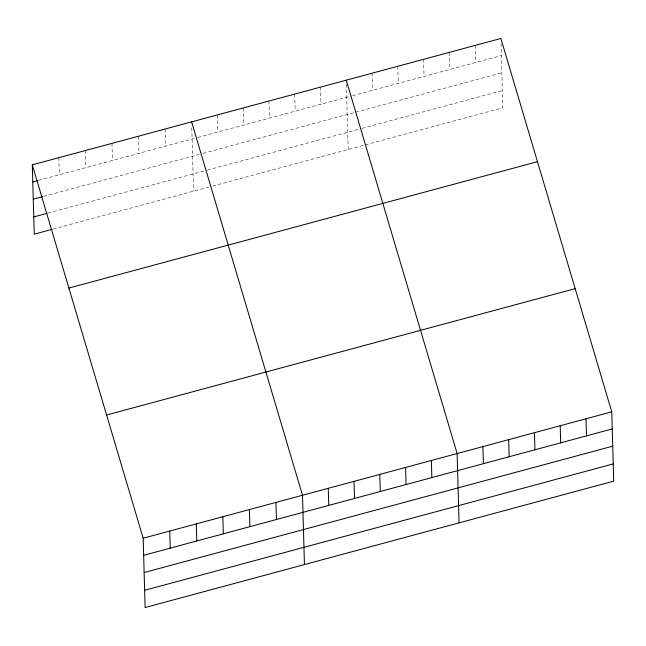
<?xml version="1.0" encoding="UTF-8"?>
<svg xmlns="http://www.w3.org/2000/svg" width="646" height="646" viewBox="0 0 646 646"><rect width="100%" height="100%" fill="white"/><g stroke="black" fill="none" stroke-linecap="round" stroke-linejoin="round"><path stroke-width="0.48" stroke-dasharray="3.23 2.42" d="M38.469 180.412L196.869 137.687M197.821 137.428L351.497 95.979M352.458 95.721L501.361 55.564M43.694 196.36L199.259 154.402M203.078 153.377L501.845 72.796M47.982 213.091L206.437 170.35M207.39 170.092L361.066 128.651M362.026 128.393L502.338 90.545M53.206 229.039L208.828 187.065M212.647 186.04L502.822 107.777L501.021 43.5M475.109 45.422L475.585 62.517M449.341 52.374L449.818 69.469M423.566 59.327L424.042 76.414M397.799 66.28L398.275 83.366M372.023 73.224L372.5 90.319M346.361 84.198L348.186 149.484M320.481 87.129L320.957 104.224M294.705 94.082L295.182 111.169M268.938 101.034L269.414 118.121M243.162 107.979L243.639 125.074M217.387 114.931L217.872 132.026M191.789 127.916L193.558 191.184M165.069 129.047L165.546 146.133M138.51 136.209L138.987 153.296M111.96 143.364L112.436 160.458M85.409 150.526L85.886 167.621M58.851 157.689L59.327 174.783"/><path stroke-width="0.97" d="M32.3 164.851L500.884 38.469L611.762 411.841L613.7 481.149L145.116 607.531L143.178 538.223L32.3 164.851L34.238 234.159L52.253 229.298M32.776 181.946L37.516 180.662M33.261 199.17L42.741 196.618M33.753 216.927L47.029 213.341M68.888 288.068L537.472 161.686M106.59 415.007L575.174 288.633M143.178 538.223L611.762 411.841M143.662 555.31L612.238 428.936M144.139 572.542L612.723 446.168M144.639 590.299L613.216 463.917M346.248 80.177L457.134 453.549L459.064 522.856M191.62 121.884L302.498 495.256L304.436 564.556M585.995 418.794L586.471 435.888M560.219 425.746L560.696 442.833M534.452 432.699L534.928 449.786M508.677 439.643L509.153 456.738M482.901 446.596L483.378 463.691M431.358 460.501L431.835 477.588M405.591 467.454L406.068 484.54M379.816 474.398L380.292 491.493M354.04 481.351L354.525 498.446M328.273 488.303L328.749 505.39M275.947 502.418L276.423 519.505M249.396 509.573L249.873 526.668M222.838 516.735L223.314 533.83M196.287 523.898L196.764 540.993M169.736 531.06L170.213 548.155"/></g></svg>
